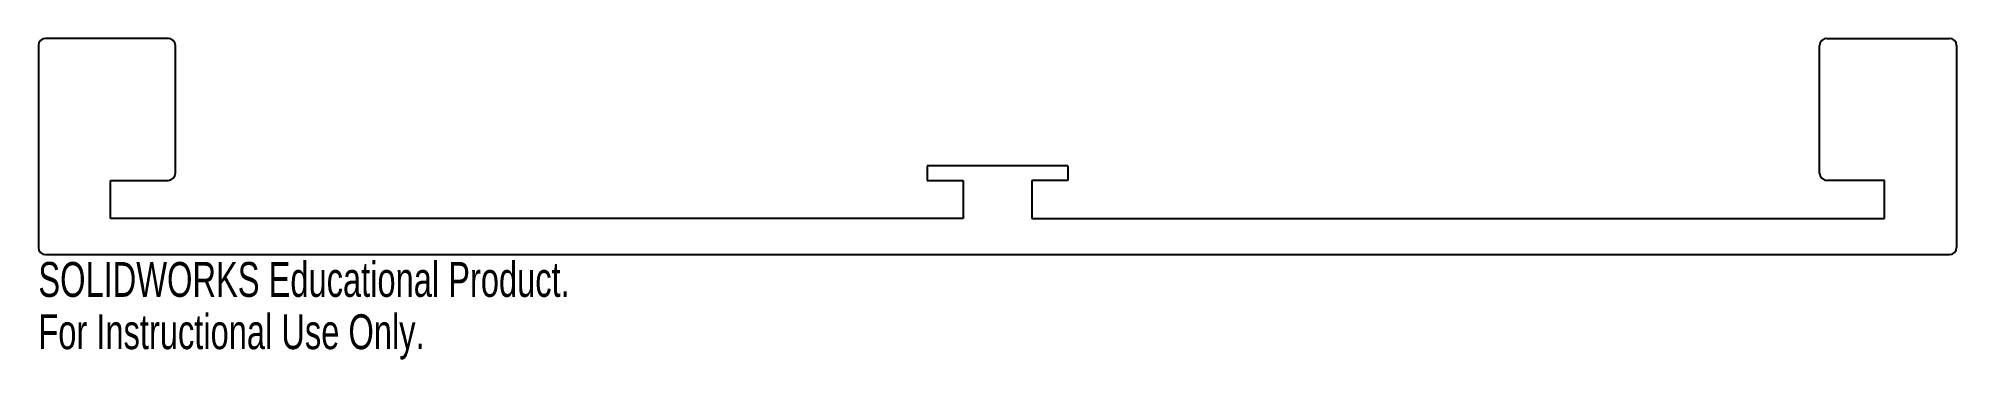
# Model space of a CAD drawing. Header units: millimetres. Extents: x 0 to 266, y -15 to 30.
import ezdxf

# ---------------------------------------------------------------- set-up
doc = ezdxf.new("R2010")
doc.units = ezdxf.units.MM
doc.styles.add('SLDTEXTSTYLE0', font='TXT', dxfattribs={"width": 0.7})

msp = doc.modelspace()

# ---------------------------------------------------------------- linework, layer by layer
at = {"color": 7, "linetype": 'Continuous', "lineweight": 25}
for p, q in [((18, 30), (1, 30)), ((248, 30), (265, 30)), ((0, 29), (0, 1)), ((19, 11.3), (19, 29)), ((247, 11.3), (247, 29)), ((266, 29), (266, 1)), ((123.25, 12.3), (123.25, 10.3)), ((142.75, 12.3), (123.25, 12.3)), ((142.75, 12.3), (142.75, 10.3)), ((10, 10.3), (18, 10.3)), ((10, 5), (10, 10.3)), ((123.25, 10.3), (128.25, 10.3)), ((128.25, 10.3), (128.25, 5)), ((142.75, 10.3), (137.75, 10.3)), ((137.75, 10.3), (137.75, 5)), ((256, 10.3), (248, 10.3)), ((256, 5), (256, 10.3)), ((128.25, 5), (10, 5)), ((137.75, 5), (256, 5)), ((1, 0), (265, 0))]:
    msp.add_line(p, q, dxfattribs=at)
for centre, start, end in [((1, 29), 90, 180), ((18, 29), 0, 90), ((248, 29), 90, 180), ((265, 29), 360, 90), ((18, 11.3), 270, 0), ((248, 11.3), 180, 270), ((1, 1), 180, 270), ((265, 1), 270, 0)]:
    msp.add_arc(centre, 1, start, end, dxfattribs=at)

# ---------------------------------------------------------------- texts
at = {"color": 7, "linetype": 'Continuous', "char_height": 4.8336, "attachment_point": 1, "style": 'SLDTEXTSTYLE0'}
for s, insert in [('SOLIDWORKS Educational Product.', (0, -1.02)), ('For Instructional Use Only.', (0, -8.27))]:
    msp.add_mtext(s, dxfattribs=dict(at, insert=insert))

doc.saveas('drawing.dxf')
